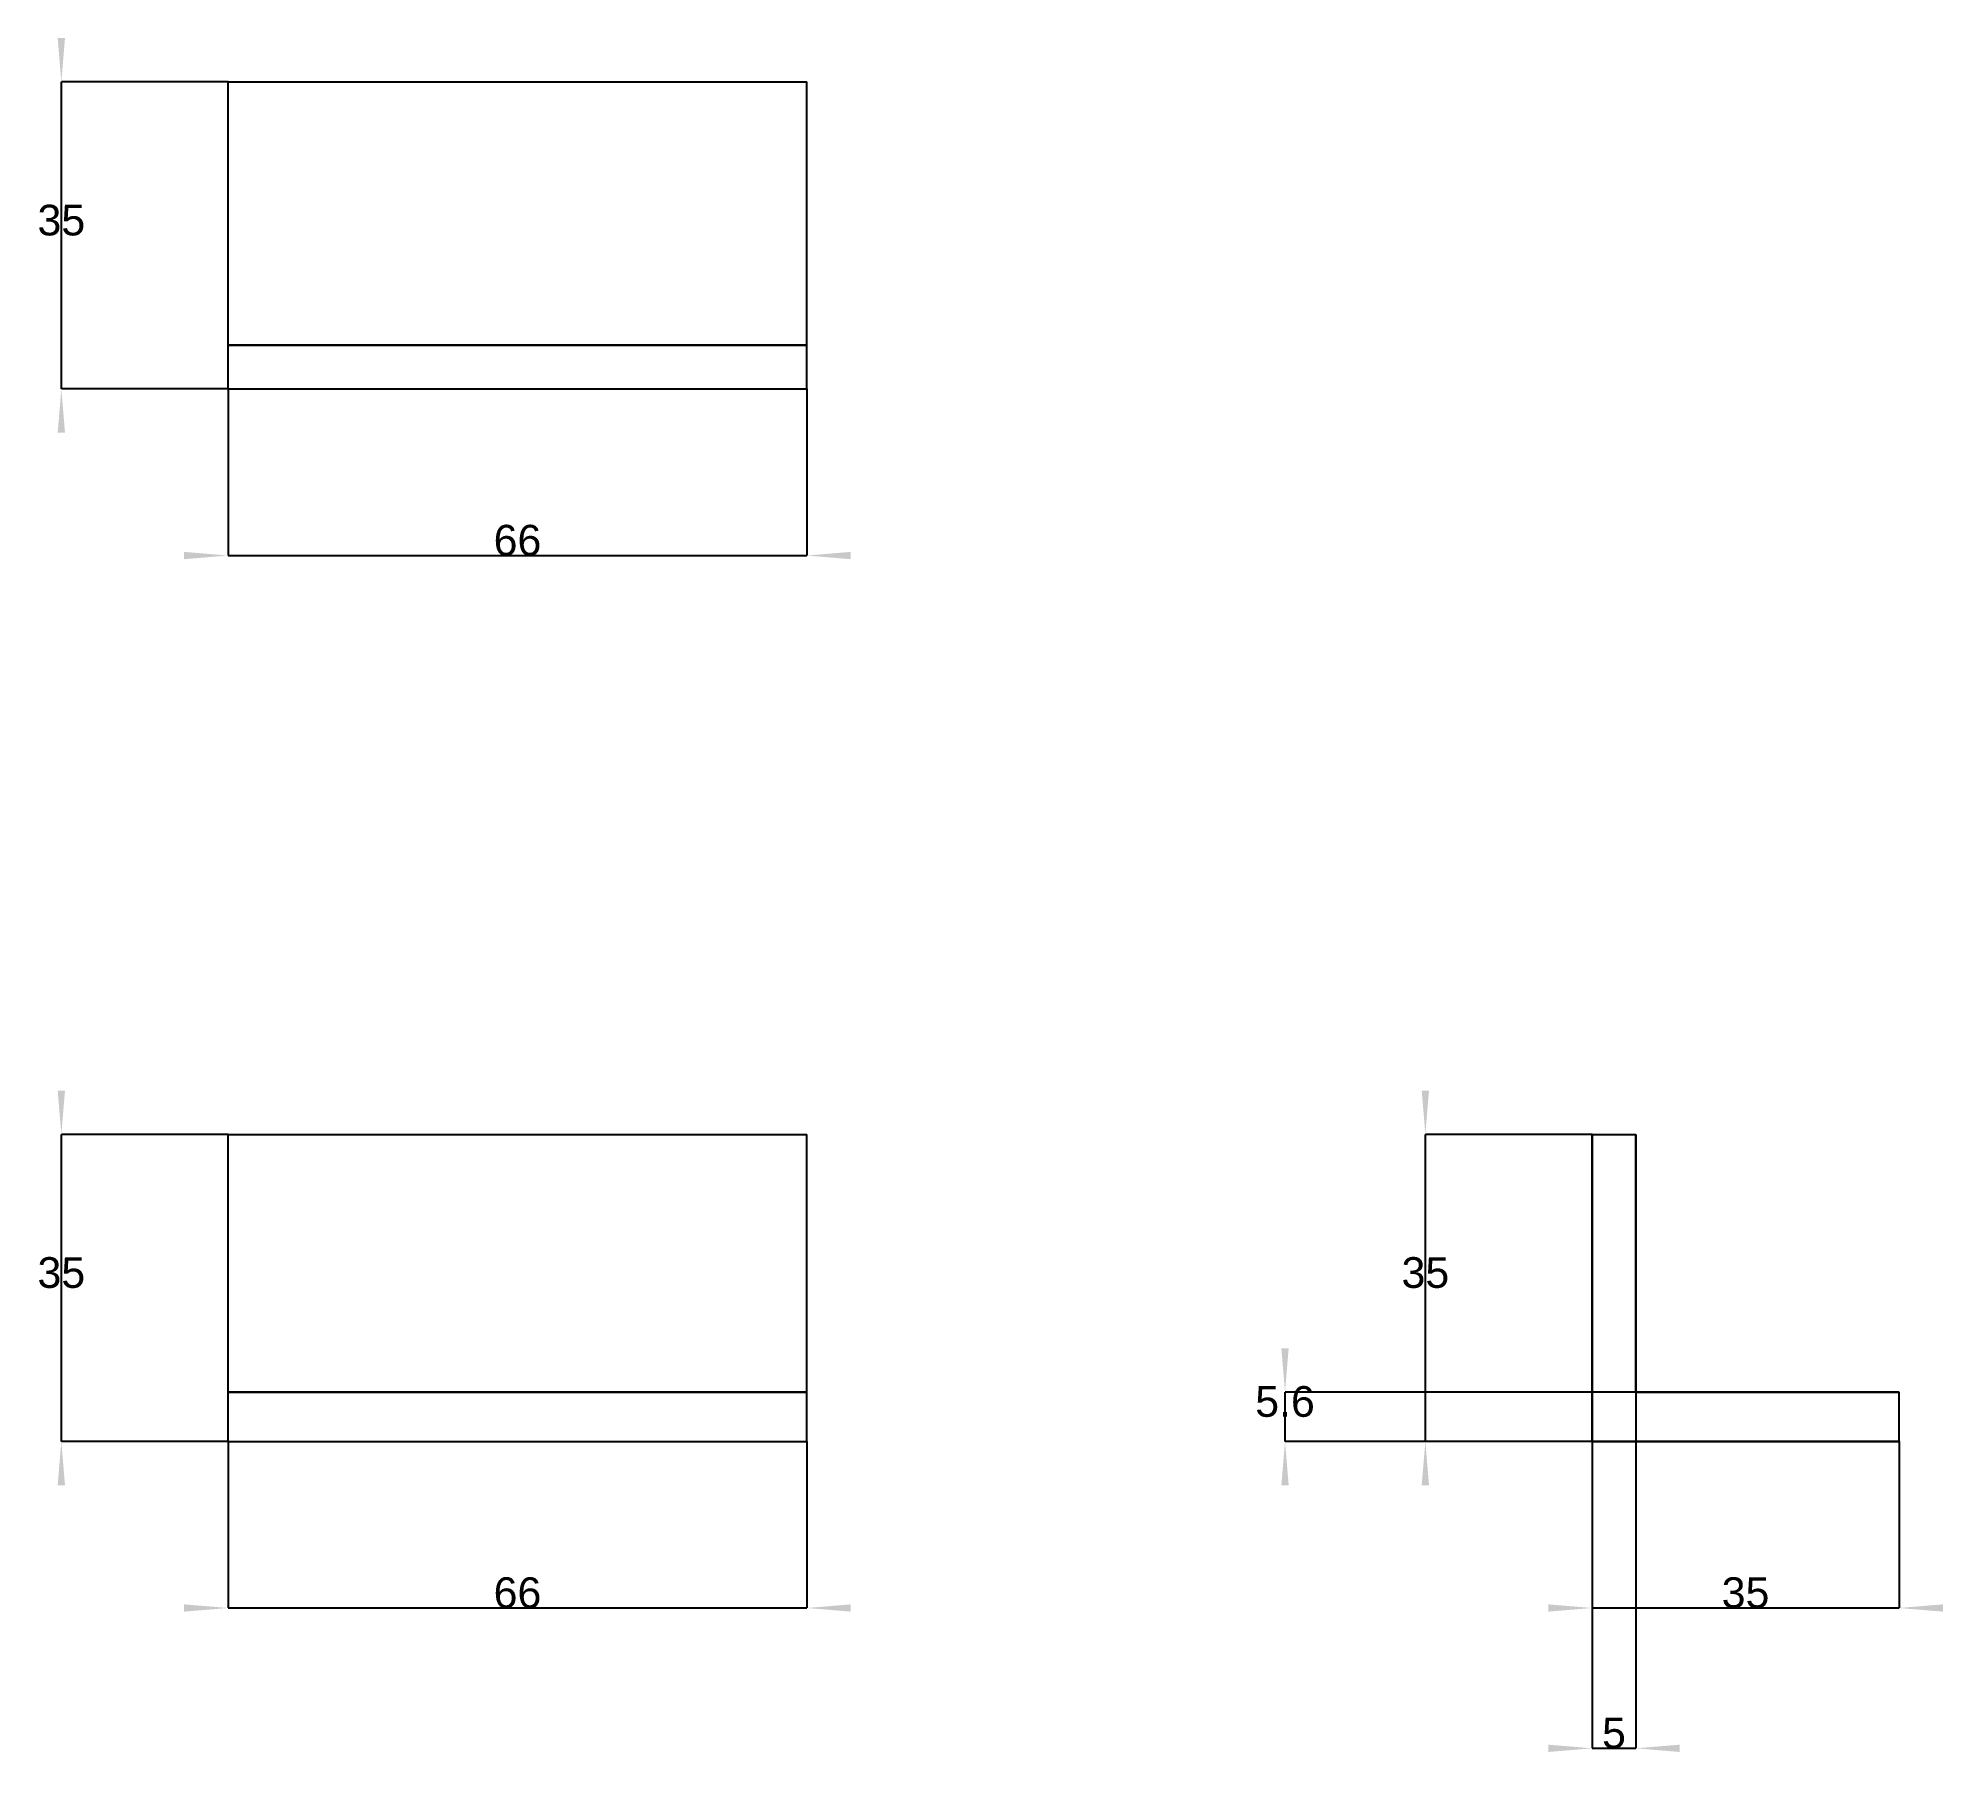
# Model space of a CAD drawing. Header units: millimetres. Extents: x 125 to 342, y 31 to 228.
import ezdxf
from ezdxf.enums import TextEntityAlignment as Align

# ---------------------------------------------------------------- set-up
doc = ezdxf.new("R2010")
doc.units = ezdxf.units.MM
doc.layers.get('0').update_dxf_attribs({"linetype": 'CONTINUOUS'})
for name, color, linetype in [('D', 7, 'CONTINUOUS'), ('D001', 7, 'CONTINUOUS'), ('D002', 7, 'CONTINUOUS'), ('D003', 7, 'CONTINUOUS'), ('D004', 7, 'CONTINUOUS'), ('D005', 7, 'CONTINUOUS'), ('D006', 7, 'CONTINUOUS'), ('D007', 7, 'CONTINUOUS'), ('Front', 7, 'CONTINUOUS'), ('Right', 7, 'CONTINUOUS'), ('Top', 7, 'CONTINUOUS')]:
    doc.layers.add(name, color=color, linetype=linetype)
doc.styles.get("Standard").update_dxf_attribs({"font": 'arial.ttf'})
doc.dimstyles.get("Standard").update_dxf_attribs({"dimscale": 0, "dimtxt": 2.5, "dimasz": 2.5, "dimexe": 1.25, "dimexo": 0.625, "dimtad": 1, "dimtxsty": 'STANDARD', "dimcen": 2.5, "dimazin": 3, "dimtfac": 1, "dimtmove": 0, "dimatfit": 3})

# ---------------------------------------------------------------- blocks, each defined once
blk = doc.blocks.new('*D')
at = {"color": 0}
for points in [[(142, 48.0833), (142, 48.9167), (147, 48.5)], [(218, 48.0833), (218, 48.9167), (213, 48.5)]]:
    blk.add_solid(points, dxfattribs=at)
at = {"layer": 'D'}
for p, q in [((147, 67.5), (147, 48.5)), ((213, 67.5), (213, 48.5)), ((147, 48.5), (213, 48.5))]:
    blk.add_line(p, q, dxfattribs=at)
blk.add_text('66', height=3.5, dxfattribs=at).set_placement((180, 48.5), align=Align.CENTER)
blk = doc.blocks.new('*D001')
at = {"color": 0}
for points in [[(127.583, 107.5), (128.417, 107.5), (128, 102.5)], [(127.583, 62.5), (128.417, 62.5), (128, 67.5)]]:
    blk.add_solid(points, dxfattribs=at)
at = {"layer": 'D001'}
for p, q in [((147, 102.5), (128, 102.5)), ((128, 67.5), (128, 102.5)), ((147, 67.5), (128, 67.5))]:
    blk.add_line(p, q, dxfattribs=at)
blk.add_text('35', height=3.5, dxfattribs=at).set_placement((128, 85), align=Align.CENTER)
blk = doc.blocks.new('*D002')
at = {"color": 0}
for points in [[(142, 168.083), (142, 168.917), (147, 168.5)], [(218, 168.083), (218, 168.917), (213, 168.5)]]:
    blk.add_solid(points, dxfattribs=at)
at = {"layer": 'D002'}
for p, q in [((147, 187.5), (147, 168.5)), ((213, 187.5), (213, 168.5)), ((147, 168.5), (213, 168.5))]:
    blk.add_line(p, q, dxfattribs=at)
blk.add_text('66', height=3.5, dxfattribs=at).set_placement((180, 168.5), align=Align.CENTER)
blk = doc.blocks.new('*D003')
at = {"color": 0}
for points in [[(127.583, 227.5), (128.417, 227.5), (128, 222.5)], [(127.583, 182.5), (128.417, 182.5), (128, 187.5)]]:
    blk.add_solid(points, dxfattribs=at)
at = {"layer": 'D003'}
for p, q in [((147, 222.5), (128, 222.5)), ((128, 187.5), (128, 222.5)), ((147, 187.5), (128, 187.5))]:
    blk.add_line(p, q, dxfattribs=at)
blk.add_text('35', height=3.5, dxfattribs=at).set_placement((128, 205), align=Align.CENTER)
blk = doc.blocks.new('*D004')
at = {"color": 0}
for points in [[(297.5, 48.0833), (297.5, 48.9167), (302.5, 48.5)], [(342.5, 48.0833), (342.5, 48.9167), (337.5, 48.5)]]:
    blk.add_solid(points, dxfattribs=at)
at = {"layer": 'D004'}
for p, q in [((302.5, 67.5), (302.5, 48.5)), ((337.5, 67.5), (337.5, 48.5)), ((302.5, 48.5), (337.5, 48.5))]:
    blk.add_line(p, q, dxfattribs=at)
blk.add_text('35', height=3.5, dxfattribs=at).set_placement((320, 48.5), align=Align.CENTER)
blk = doc.blocks.new('*D005')
at = {"color": 0}
for points in [[(283.083, 107.5), (283.917, 107.5), (283.5, 102.5)], [(283.083, 62.5), (283.917, 62.5), (283.5, 67.5)]]:
    blk.add_solid(points, dxfattribs=at)
at = {"layer": 'D005'}
for p, q in [((302.5, 102.5), (283.5, 102.5)), ((283.5, 67.5), (283.5, 102.5)), ((302.5, 67.5), (283.5, 67.5))]:
    blk.add_line(p, q, dxfattribs=at)
blk.add_text('35', height=3.5, dxfattribs=at).set_placement((283.5, 85), align=Align.CENTER)
blk = doc.blocks.new('*D006')
at = {"color": 0}
for points in [[(267.083, 78.1), (267.917, 78.1), (267.5, 73.1)], [(267.083, 62.5), (267.917, 62.5), (267.5, 67.5)]]:
    blk.add_solid(points, dxfattribs=at)
at = {"layer": 'D006'}
for p, q in [((337.5, 73.1), (267.5, 73.1)), ((267.5, 67.5), (267.5, 73.1)), ((337.5, 67.5), (267.5, 67.5))]:
    blk.add_line(p, q, dxfattribs=at)
blk.add_text('5.6', height=3.5, dxfattribs=at).set_placement((267.5, 70.3), align=Align.CENTER)
blk = doc.blocks.new('*D007')
at = {"color": 0}
for points in [[(297.5, 32.0833), (297.5, 32.9167), (302.5, 32.5)], [(312.5, 32.0833), (312.5, 32.9167), (307.5, 32.5)]]:
    blk.add_solid(points, dxfattribs=at)
at = {"layer": 'D007'}
for p, q in [((302.5, 102.5), (302.5, 32.5)), ((307.5, 102.5), (307.5, 32.5)), ((302.5, 32.5), (307.5, 32.5))]:
    blk.add_line(p, q, dxfattribs=at)
blk.add_text('5', height=3.5, dxfattribs=at).set_placement((305, 32.5), align=Align.CENTER)

msp = doc.modelspace()

# ---------------------------------------------------------------- linework, layer by layer
at = {"layer": 'Front'}
for p, q in [((147, 102.5), (213, 102.5)), ((147, 67.5), (147, 102.5)), ((147, 102.5), (213, 102.5)), ((147, 73.1), (147, 102.5)), ((213, 67.5), (213, 102.5)), ((213, 73.1), (213, 102.5)), ((213, 73.1), (147, 73.1)), ((147, 73.1), (213, 73.1)), ((147, 67.5), (147, 73.1)), ((213, 67.5), (213, 73.1)), ((147, 67.5), (213, 67.5)), ((147, 67.5), (213, 67.5))]:
    msp.add_line(p, q, dxfattribs=at)
at = {"layer": 'Right'}
for p, q in [((302.5, 102.5), (307.5, 102.5)), ((302.5, 67.5), (302.5, 102.5)), ((302.5, 102.5), (307.5, 102.5)), ((302.5, 67.5), (302.5, 102.5)), ((307.5, 73.1), (307.5, 102.5)), ((307.5, 73.1), (307.5, 102.5)), ((307.5, 73.1), (337.5, 73.1)), ((307.5, 73.1), (337.5, 73.1)), ((337.5, 67.5), (337.5, 73.1)), ((337.5, 67.5), (337.5, 73.1)), ((302.5, 67.5), (337.5, 67.5)), ((302.5, 67.5), (337.5, 67.5))]:
    msp.add_line(p, q, dxfattribs=at)
at = {"layer": 'Top'}
for p, q in [((147, 192.5), (147, 222.5)), ((147, 222.5), (213, 222.5)), ((147, 222.5), (213, 222.5)), ((147, 187.5), (147, 222.5)), ((213, 192.5), (213, 222.5)), ((213, 187.5), (213, 222.5)), ((147, 187.5), (147, 192.5)), ((147, 192.5), (213, 192.5)), ((213, 192.5), (147, 192.5)), ((213, 187.5), (213, 192.5)), ((147, 187.5), (213, 187.5)), ((147, 187.5), (213, 187.5))]:
    msp.add_line(p, q, dxfattribs=at)

# ---------------------------------------------------------------- dimensions: what is measured, and where the dimension line sits
at = {"layer": 'D'}
dim = msp.add_linear_dim(base=(180, 48.5), p1=(147, 67.5), p2=(213, 67.5), text='66', dimstyle='STANDARD', dxfattribs=at)
dim.commit()
dim.dimension.update_dxf_attribs({"geometry": '*D', "text_midpoint": (180, 53.5)})
at = {"layer": 'D001'}
dim = msp.add_linear_dim(base=(128, 85), p1=(147, 67.5), p2=(147, 102.5), angle=90, text='35', dimstyle='STANDARD', dxfattribs=at)
dim.commit()
dim.dimension.update_dxf_attribs({"geometry": '*D001', "text_midpoint": (133, 85)})
at = {"layer": 'D002'}
dim = msp.add_linear_dim(base=(180, 168.5), p1=(147, 187.5), p2=(213, 187.5), text='66', dimstyle='STANDARD', dxfattribs=at)
dim.commit()
dim.dimension.update_dxf_attribs({"geometry": '*D002', "text_midpoint": (180, 173.5)})
at = {"layer": 'D003'}
dim = msp.add_linear_dim(base=(128, 205), p1=(147, 187.5), p2=(147, 222.5), angle=90, text='35', dimstyle='STANDARD', dxfattribs=at)
dim.commit()
dim.dimension.update_dxf_attribs({"geometry": '*D003', "text_midpoint": (133, 205)})
at = {"layer": 'D004'}
dim = msp.add_linear_dim(base=(320, 48.5), p1=(302.5, 67.5), p2=(337.5, 67.5), text='35', dimstyle='STANDARD', dxfattribs=at)
dim.commit()
dim.dimension.update_dxf_attribs({"geometry": '*D004', "text_midpoint": (320, 53.5)})
at = {"layer": 'D005'}
dim = msp.add_linear_dim(base=(283.5, 85), p1=(302.5, 67.5), p2=(302.5, 102.5), angle=90, text='35', dimstyle='STANDARD', dxfattribs=at)
dim.commit()
dim.dimension.update_dxf_attribs({"geometry": '*D005', "text_midpoint": (288.5, 85)})
at = {"layer": 'D006'}
dim = msp.add_linear_dim(base=(267.5, 70.3), p1=(337.5, 67.5), p2=(337.5, 73.1), angle=90, text='5.6', dimstyle='STANDARD', dxfattribs=at)
dim.commit()
dim.dimension.update_dxf_attribs({"geometry": '*D006', "text_midpoint": (272.5, 70.3)})
at = {"layer": 'D007'}
dim = msp.add_linear_dim(base=(305, 32.5), p1=(302.5, 102.5), p2=(307.5, 102.5), text='5', dimstyle='STANDARD', dxfattribs=at)
dim.commit()
dim.dimension.update_dxf_attribs({"geometry": '*D007', "text_midpoint": (305, 37.5)})

doc.saveas('drawing.dxf')
